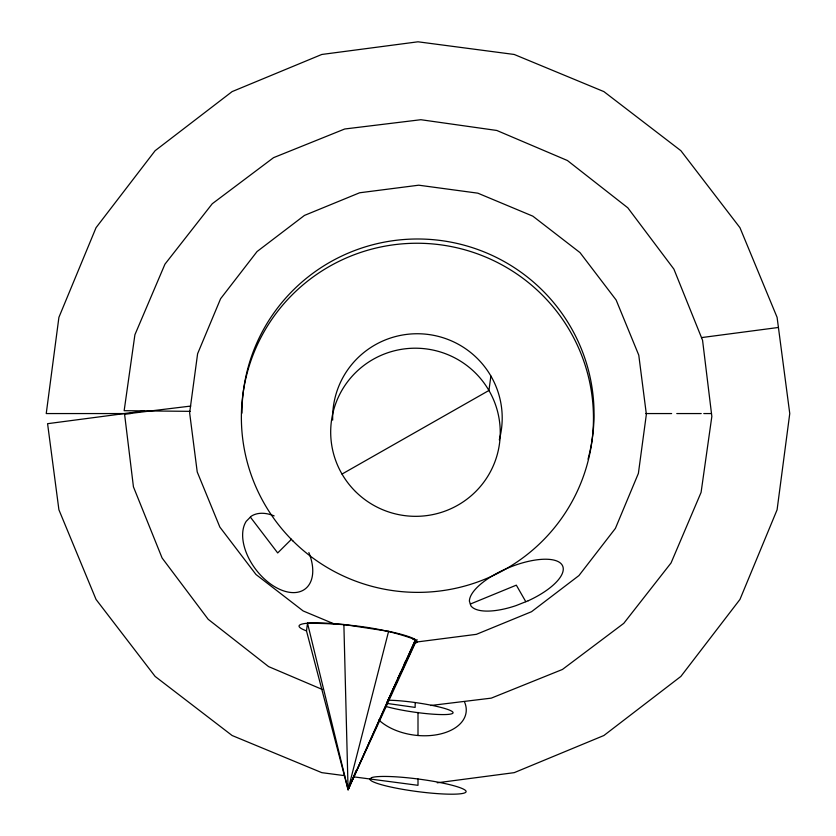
<?xml version="1.0" encoding="UTF-8"?>
<svg xmlns="http://www.w3.org/2000/svg" width="836" height="836" viewBox="0 0 836 836"><rect width="100%" height="100%" fill="white"/><g stroke="black" fill="none" stroke-linecap="round" stroke-linejoin="round"><path stroke-width="1.25" d="M415.189 702.533L415.137 707.402L387.381 703.473M415.293 641.661L417.258 641.933L414.969 643.636L348.079 789.623L306.488 630.877L307.523 623.217C344.035 623.437 381.049 626.812 415.502 639.676L417.258 641.933L476.384 634.336L531.539 611.701L578.951 575.565L615.4 528.394L638.39 473.385L646.364 414.311L638.777 355.175L616.142 300.019L580.006 252.608L532.835 216.158L477.826 193.168L418.742 185.195L359.616 192.782L304.461 215.416L257.049 251.552L220.599 298.724L197.609 353.732L189.636 412.817L197.223 471.943L219.858 527.098L255.994 574.51L303.165 610.959L334.254 623.959M490.889 376.022L488.935 390.475L342.018 474.064M347.922 785.735L348.079 789.623L388.604 631.316A59.617 7.723 7.7 0 1 415.502 639.676L348.079 789.623L307.523 623.217M306.488 630.877A59.617 7.723 7.7 0 1 343.878 624.502L348.079 789.623L348.748 787.094M348.079 785.704L348.079 789.623L356.115 770.458M348.079 789.623L396.337 681.737M397.393 679.365L400.569 672.269M404.269 663.993L405.335 661.631M291.555 539.189L277.698 552.951L250.382 517.108M417.258 639.843L416.14 640.491L386.817 703.013L415.502 639.676L412.932 639.425M470.334 604.041L516.324 585.158L525.813 601.721M144.576 410.915L47.579 423.685L58.907 509.782L96.046 599.443L155.13 676.428L232.115 735.513L321.787 772.652L344.62 775.662M701.498 337.598L778.42 327.472M437.238 782.789L514.213 772.652L603.885 735.513L680.87 676.428L739.954 599.443L777.093 509.782L789.759 413.559L777.093 317.346L739.954 227.685L680.87 150.689L603.885 91.605L514.213 54.465L418 41.8L321.787 54.465L232.115 91.605L155.13 150.689L96.046 227.685L58.907 317.346L46.241 413.559L130.886 413.559M190.744 406.066L124.574 414.123L133.436 486.845L162.1 557.999L208.195 619.309L268.596 666.605L322.435 689.522M430.624 705.511L491.286 698.133L562.44 669.458L623.75 623.363L671.047 562.962L701.09 492.373L711.844 416.422L702.564 340.273L673.9 269.119L627.805 207.809L567.404 160.512L496.814 130.468L420.863 119.715L344.714 128.995L273.56 157.659L212.25 203.754L164.953 264.166L134.909 334.745L124.156 410.695L190.096 411.343M645.591 413.559L671.632 413.559M676.773 413.559L701.216 413.559M703.776 413.559L711.488 413.559M353.503 776.822L418 785.317L418 778.985M343.878 624.502L388.604 631.316M418 712.397L418 735.513M388.343 700.223A38.31 4.828 8.1 0 1 442.913 707.946A38.31 4.828 8.1 0 1 439.997 714.54A38.31 4.828 8.1 0 1 385.626 706.347M308.86 552.575A45.29 27.431 52.7 0 1 278.075 588.565A45.29 27.431 52.7 0 1 246.192 521.35L251.249 516.22A45.29 27.431 52.7 0 1 274.145 515.896M464.617 702.188A48.519 29.375 7.5 0 1 438.628 734.384A48.519 29.375 7.5 0 1 378.771 719.921M241.959 413.151A176.072 174.536 7.7 0 1 440.98 240.538A176.072 174.536 7.7 0 1 588.042 459.131M332.686 420.1A84.791 84.049 7.7 0 1 427.29 334.337A84.791 84.049 7.7 0 1 499.291 439.84M371.518 777.668L369.888 779.089A48.519 6.28 7.5 0 0 438.336 793.688A48.519 6.28 7.5 0 0 448.932 784.471A48.519 6.28 7.5 0 0 371.518 777.668M528.216 600.76L516.063 605.598A50.129 19.05 -22.3 0 1 470.919 605.881L469.393 601.136A50.129 19.05 -22.3 0 1 512.499 566.191A50.129 19.05 -22.3 0 1 562.597 565.878A50.129 19.05 -22.3 0 1 528.216 600.76M292.945 540.965A176.072 174.536 7.7 0 0 587.468 463.384A176.072 174.536 7.7 0 0 371.863 249.086A176.072 174.536 7.7 0 0 292.945 540.965M355.467 491.516A84.791 84.049 7.7 0 0 497.336 454.293A84.791 84.049 7.7 0 0 393.61 350.995A84.791 84.049 7.7 0 0 355.467 491.516"/></g></svg>
